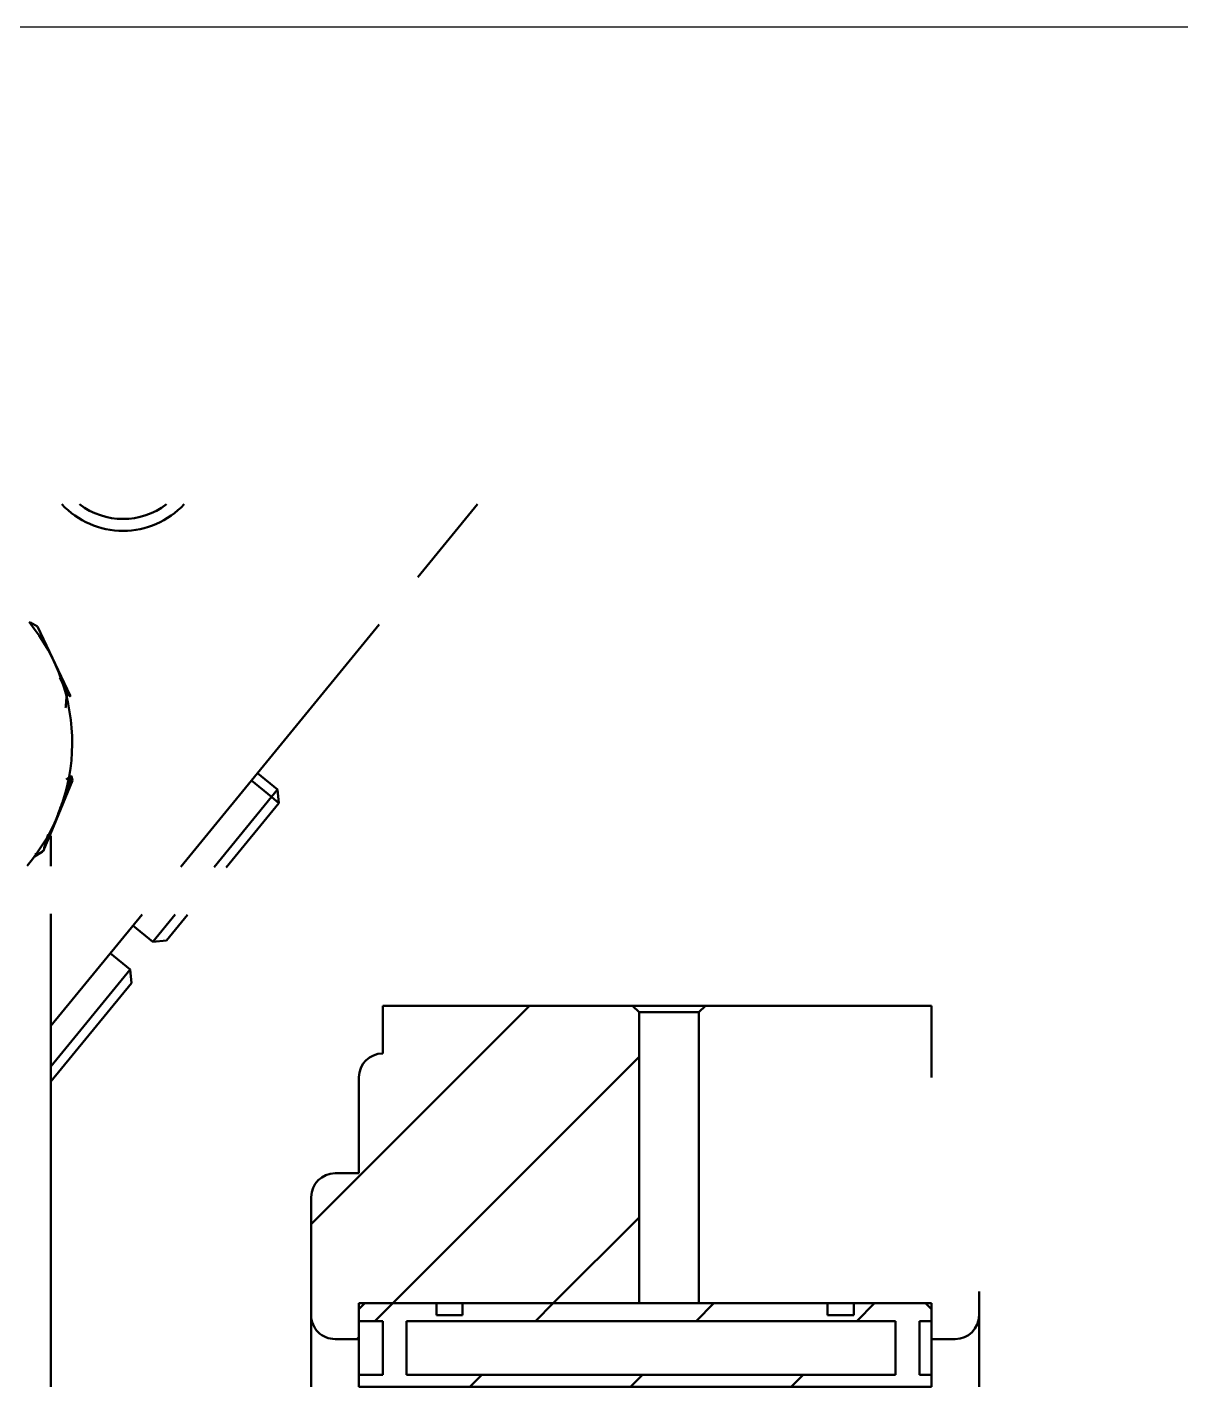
# Model space of a CAD drawing. Header units: millimetres. Extents: x -1615 to 4166, y 5 to 3174.
# Drawn here: x 758.58 to 790.83, y 2775.75 to 2813.75 of the extents above; entities that cross this region are included whole.
import ezdxf

# ---------------------------------------------------------------- set-up
doc = ezdxf.new("R2010")
doc.units = ezdxf.units.MM
doc.header["$LTSCALE"] = 0.25
doc.layers.add('Hatch', color=5, linetype='Continuous', lineweight=25)
doc.layers.add('Net dam', color=7, linetype='Continuous', lineweight=50)
pattern_1 = [(45, (54.75876342284892, 2077.517399067075), (-2.245064030267288, 2.245064030267288), [])]

msp = doc.modelspace()

# ---------------------------------------------------------------- hatches: boundary and pattern name
at = {"layer": 'Net dam'}
h = msp.add_hatch(dxfattribs=at)
h.set_pattern_fill('ANSI31', color=256, style=0)
h.set_pattern_definition(pattern_1)
edge = h.paths.add_edge_path()
edge.add_line((754.527224969262, 2797.160991321133), (754.5373465960638, 2797.16091450825))
edge.add_arc((754.5064238710174, 2793.753131114096), 3.407923689931198, 89.48010398396727, 89.65027898288534)
edge = h.paths.add_edge_path()
edge.add_arc((974.1229410615323, 2792.086464456884), 4.741217569210092, 269.6263257109176, 449.6262906596586)
edge.add_arc((974.1229425115325, 2792.086464447427), 4.74121756921023, -90.37369181472559, 89.62630818527441, ccw=False)
h.paths.add_polyline_path([(854.4487807847754, 2788.253318575551), (854.4609827286333, 2788.572411733408), (854.4783001052296, 2789.07087065436), (854.493973519088, 2789.570980484764), (854.508037948141, 2790.072706098847), (854.5205283703197, 2790.576012371044), (854.531479763552, 2791.080864175391), (854.5409271057697, 2791.587226386169), (854.5489053749027, 2792.095063877838), (854.5554495488827, 2792.604341524515), (854.5605946056405, 2793.115024200431), (854.5643755231052, 2793.627076780037), (854.5668272792088, 2794.140464137437), (854.567984851881, 2794.655151146991), (854.5678832190523, 2795.171102682837), (854.566557358654, 2795.688283619388), (854.5640422486165, 2796.206658830757), (854.5603728668692, 2796.726193191448), (854.5555841913434, 2797.246851575537), (854.550086558855, 2797.735252566683), (793.0970038214023, 2798.201619146012), (793.1315732130631, 2797.51918417766), (793.1952210432557, 2796.453645549635), (793.2688506519688, 2795.390904598822), (793.3529072569298, 2794.331086110171), (793.4478360758703, 2793.27431486856), (793.5540823265192, 2792.220715658977), (793.6720912266035, 2791.170413266335), (793.8023079938512, 2790.123532475521), (793.9451778459974, 2789.080198071501), (794.0004051005305, 2788.712060447205)])
edge = h.paths.add_edge_path()
edge.add_line((974.1021414132879, 2788.678604240391), (974.0920197864871, 2788.678681053274))
edge.add_arc((974.122942511533, 2792.086464447427), 3.407923689930739, 269.4801039839749, 269.6502789828757)
h.paths.add_polyline_path([(854.4944031167381, 2789.586305681651), (854.5080379481415, 2790.072706098893), (854.52052837032, 2790.576012371011), (854.5314797635517, 2791.080864175343), (854.5409271057686, 2791.587226386177), (854.5489053749031, 2792.095063877814), (854.5554495488835, 2792.604341524503), (854.5605946056402, 2793.115024200472), (854.5643755231055, 2793.627076780002), (854.5668272792085, 2794.14046413742), (854.5679848518806, 2794.655151146933), (854.5678832190522, 2795.171102682862), (854.5665573586542, 2795.68828361935), (854.5640422486165, 2796.206658830806), (854.5626638321468, 2796.401823784599), (793.170486642731, 2796.867728152583), (793.1952210432557, 2796.453645549598), (793.268850651968, 2795.390904598807), (793.3529072569296, 2794.331086110167), (793.4478360758686, 2793.274314868586), (793.554082326518, 2792.220715659008), (793.6720912266019, 2791.170413266321), (793.8118493237107, 2790.046824727673)])
h = msp.add_hatch(dxfattribs=at)
h.set_pattern_fill('ANSI31', color=256, style=0)
h.set_pattern_definition(pattern_1)
edge = h.paths.add_edge_path(flags=0)
edge.add_line((766.5204706133466, 2781.054353678761), (766.5204706133466, 2777.753131114102))
edge.add_arc((767.1871372800133, 2777.753131114102), 0.6666666666666666, 180, 270.0000000000008)
edge.add_line((767.1871372800133, 2777.086464447435), (767.8538039466799, 2777.086464447435))
edge.add_line((767.8538039466799, 2777.086464447435), (767.8538039466799, 2778.086464447435))
edge.add_line((767.8538039466799, 2778.086464447435), (775.6871372800133, 2778.086464447435))
edge.add_line((775.6871372800133, 2778.086464447435), (775.6871372800133, 2786.21978735106))
edge.add_line((775.6871372800133, 2786.21978735106), (775.5038039466799, 2786.403120684394))
edge.add_line((775.5038039466799, 2786.403120684394), (768.5204706133466, 2786.403120684394))
edge.add_line((768.5204706133466, 2786.403120684394), (768.5204706133466, 2785.069787351061))
edge.add_arc((768.5204706133466, 2784.403120684394), 0.6666666666666666, 90, 180)
edge.add_line((767.8538039466799, 2784.403120684394), (767.8538039466799, 2781.721020345427))
edge.add_line((767.8538039466799, 2781.721020345427), (767.1871372800133, 2781.721020345427))
edge.add_arc((767.1871372800133, 2781.054353678761), 0.6666666666666666, 90, 180)
h = msp.add_hatch(dxfattribs=at)
h.set_pattern_fill('ANSI31', color=256, style=0)
h.set_pattern_definition(pattern_1)
h.paths.add_polyline_path([(768.5204706133466, 2777.586464447435), (768.5204706133466, 2776.086464447435), (767.8538039466799, 2776.086464447435), (767.8538039466799, 2775.753131114102), (783.8538039466799, 2775.753131114102), (783.8538039466799, 2776.086464447435), (783.5204706133467, 2776.086464447435), (783.5204706133467, 2777.586464447435), (783.8538039466799, 2777.586464447435), (783.8538039466799, 2777.919797780768), (783.6871372800133, 2778.086464447435), (781.6871372800133, 2778.086464447435), (781.6871372800133, 2777.753131114101), (780.9538039466801, 2777.753131114101), (780.9538039466801, 2778.086464447435), (770.7538039466799, 2778.086464447435), (770.7538039466799, 2777.753131114101), (770.0204706133466, 2777.753131114101), (770.0204706133466, 2778.086464447435), (768.0204706133466, 2778.086464447435), (767.8538039466799, 2777.919797780768), (767.8538039466799, 2777.586464447435)], flags=0)
h.paths.add_polyline_path([(782.8538039466799, 2777.586464447435), (782.8538039466799, 2776.086464447435), (769.1871372800133, 2776.086464447435), (769.1871372800133, 2777.586464447435)], flags=0)

# ---------------------------------------------------------------- linework, layer by layer
at = {"layer": 'Hatch'}
msp.add_line((793.0719211267109, 2813.7531311141), (724.5064238710265, 2813.7531311141), dxfattribs=at)
at = {"layer": 'Net dam'}
for p, q in [((771.1730905376883, 2800.419797780768), (769.5049121354691, 2798.380913066945)), ((758.8738615286195, 2797.004129327137), (758.6740448001045, 2797.11780308243)), ((759.7877417812365, 2795.076453525845), (758.8738615286195, 2797.004129327137)), ((768.4205284561435, 2797.055555236658), (762.8781849749182, 2790.281579870716)), ((759.6817623135667, 2795.066540484401), (759.7345776792151, 2795.091579404156)), ((759.7853847098057, 2795.062569441728), (759.7877417812365, 2795.076453525845)), ((759.3257911710778, 2791.435731785734), (759.8482343530026, 2792.700248477054)), ((759.8130487063163, 2792.828007431632), (759.6762938902623, 2792.723551731731)), ((759.8482343530026, 2792.700248477054), (759.8225158717034, 2792.81576349387)), ((765.412185814408, 2792.238051067815), (764.8531588190344, 2792.695436791302)), ((765.0220222297273, 2792.901825404371), (765.5810492251009, 2792.444439680884)), ((765.412185814408, 2792.238051067815), (765.5810492251009, 2792.444439680884)), ((765.6185744275064, 2792.069187657098), (765.5810492251009, 2792.444439680884)), ((763.8056776929126, 2790.274541141543), (765.412185814408, 2792.238051067815)), ((765.6185744275064, 2792.069187657098), (764.1481011130871, 2790.27194249503)), ((765.412185814408, 2792.238051067815), (765.6185744275064, 2792.069187657098)), ((759.232191282749, 2791.209183473479), (759.0566759704631, 2790.784367819567)), ((759.3257911710778, 2791.435731785734), (759.232191282749, 2791.209183473479)), ((759.2476899994869, 2791.153943100558), (759.2476899994869, 2790.309131645949)), ((758.9556988988229, 2790.681366874229), (759.0590130384021, 2790.760007837648)), ((759.0566759704631, 2790.784367819567), (759.0446304365375, 2790.75521291953)), ((758.7861211263261, 2790.570579331988), (759.0005163140676, 2790.70743635977)), ((759.2476899994869, 2788.975798312616), (759.2476899994869, 2775.753131114101)), ((761.7938012956006, 2788.956222040439), (759.247689999487, 2785.844308234078)), ((762.0982413786859, 2788.187674535266), (762.7212940135948, 2788.949183311266)), ((763.0637174337694, 2788.946584664753), (762.4734934024772, 2788.225199737618)), ((761.5392143833124, 2788.645060258753), (762.0982413786859, 2788.187674535266)), ((762.0982413786859, 2788.187674535266), (762.4734934024772, 2788.225199737618)), ((761.4650035884579, 2787.413717236039), (760.9059765930551, 2787.87110295955)), ((759.247689999487, 2784.703667293963), (761.4650035884579, 2787.413717236039)), ((761.5025287908102, 2787.038465212247), (761.4650035884579, 2787.413717236039)), ((761.5025287908102, 2787.038465212247), (759.247689999487, 2784.282551133963)), ((768.5204706133467, 2785.06978735106), (768.5204706133467, 2786.403120684394)), ((775.50380394668, 2786.403120684394), (768.5204706133467, 2786.403120684394)), ((775.50380394668, 2786.403120684394), (775.6871372800135, 2786.21978735106)), ((777.5371372800134, 2786.403120684394), (775.50380394668, 2786.403120684394)), ((775.6871372800135, 2786.21978735106), (775.6871372800135, 2778.086464447435)), ((777.35380394668, 2786.21978735106), (775.6871372800135, 2786.21978735106)), ((777.35380394668, 2786.21978735106), (777.5371372800134, 2786.403120684394)), ((777.35380394668, 2778.086464447435), (777.35380394668, 2786.21978735106)), ((783.8538039466802, 2786.403120684394), (777.5371372800134, 2786.403120684394)), ((783.8538039466802, 2786.403120684394), (783.8538039466802, 2784.401264951176)), ((767.8538039466802, 2784.403120684394), (767.8538039466802, 2781.721020345427)), ((767.8538039466802, 2781.721020345427), (767.1871372800134, 2781.721020345427)), ((766.5204706133467, 2781.054353678761), (766.5204706133467, 2777.753131114102)), ((785.1871372800134, 2777.753131114102), (785.1871372800134, 2778.419797780768)), ((768.0204706133468, 2778.086464447435), (767.8538039466802, 2777.919797780768)), ((775.6871372800135, 2778.086464447435), (767.8538039466802, 2778.086464447435)), ((767.8538039466802, 2778.086464447435), (767.8538039466802, 2777.086464447435)), ((767.8538039466802, 2777.919797780768), (767.8538039466802, 2777.586464447435)), ((770.0204706133468, 2778.086464447435), (768.0204706133468, 2778.086464447435)), ((770.0204706133468, 2777.753131114101), (770.0204706133468, 2778.086464447435)), ((770.75380394668, 2778.086464447435), (770.75380394668, 2777.753131114101)), ((780.9538039466802, 2778.086464447435), (770.75380394668, 2778.086464447435)), ((783.8538039466802, 2778.086464447435), (777.35380394668, 2778.086464447435)), ((780.9538039466802, 2777.753131114101), (780.9538039466802, 2778.086464447435)), ((781.6871372800135, 2778.086464447435), (781.6871372800135, 2777.753131114101)), ((783.6871372800135, 2778.086464447435), (781.6871372800135, 2778.086464447435)), ((783.8538039466802, 2777.919797780768), (783.6871372800135, 2778.086464447435)), ((783.8538039466802, 2777.086464447435), (783.8538039466802, 2778.086464447435)), ((783.8538039466802, 2777.586464447435), (783.8538039466802, 2777.919797780768)), ((766.5204706133467, 2775.753131114101), (766.5204706133467, 2777.753131114102)), ((767.8538039466802, 2777.586464447435), (768.5204706133467, 2777.586464447435)), ((768.5204706133467, 2777.586464447435), (768.5204706133467, 2776.086464447435)), ((782.85380394668, 2777.586464447435), (769.1871372800134, 2777.586464447435)), ((769.1871372800134, 2777.586464447435), (769.1871372800134, 2776.086464447435)), ((770.75380394668, 2777.753131114101), (770.0204706133468, 2777.753131114101)), ((781.6871372800135, 2777.753131114101), (780.9538039466802, 2777.753131114101)), ((782.85380394668, 2776.086464447435), (782.85380394668, 2777.586464447435)), ((783.5204706133468, 2777.586464447435), (783.8538039466802, 2777.586464447435)), ((783.5204706133468, 2776.086464447435), (783.5204706133468, 2777.586464447435)), ((785.1871372800134, 2777.753131114102), (785.1871372800134, 2775.753131114101)), ((767.8538039466802, 2777.086464447435), (767.1871372800134, 2777.086464447435)), ((767.8538039466802, 2776.086464447435), (767.8538039466802, 2777.086464447435)), ((784.5204706133468, 2777.086464447435), (783.8538039466802, 2777.086464447435)), ((783.8538039466802, 2777.086464447435), (783.8538039466802, 2776.086464447435)), ((768.5204706133467, 2776.086464447435), (767.8538039466802, 2776.086464447435)), ((767.8538039466802, 2776.086464447435), (767.8538039466802, 2775.753131114102)), ((769.1871372800134, 2776.086464447435), (782.85380394668, 2776.086464447435)), ((783.8538039466802, 2776.086464447435), (783.5204706133468, 2776.086464447435)), ((783.8538039466802, 2775.753131114102), (783.8538039466802, 2776.086464447435)), ((767.8538039466802, 2775.753131114102), (783.8538039466802, 2775.753131114102))]:
    msp.add_line(p, q, dxfattribs=at)
for centre, radius, start, end in [((761.2609603004323, 2802.008675638937), 2.333333333333371, 222.9177404858739, 317.0822595141306), ((761.2609603004345, 2802.008675638936), 2.000000000000036, 232.6022931661714, 307.3977068338286), ((754.5064238710263, 2793.7531311141), 5.33333333331431, 319.849017353886, 39.28437492552239), ((768.5204706133467, 2784.403120684394), 0.6666666666667425, 90, 180), ((767.1871372800134, 2781.054353678761), 0.6666666666667425, 90, 180), ((767.1871372800134, 2777.753131114102), 0.6666666666667425, 179.9999999997655, 270), ((784.5204706133468, 2777.753131114102), 0.6666666666666288, 270, 0)]:
    msp.add_arc(centre, radius, start, end, dxfattribs=at)
for points, knots in [([(759.7816358286382, 2795.06320588131), (759.782387900479, 2795.060287961195), (759.7888446669722, 2795.035236725648), (759.7528556205366, 2795.089197234122), (759.6680855868484, 2795.234025829355), (759.5715907348205, 2795.414756770505), (759.5035952772654, 2795.545427486124), (759.4889341015986, 2795.573602696426)], [0, 0, 0, 0, 0.03741075937891355, 0.321182797387505, 0.6196053336544559, 0.9179793294053763, 1, 1, 1, 1]), ([(759.6568230508519, 2794.725645897356), (759.6616839372533, 2794.784236336593), (759.6711591890671, 2794.898445787258), (759.680749432966, 2795.012655365796), (759.6854197985258, 2795.068274439497)], [0, 0, 0, 0, 0.513008677445503, 1, 1, 1, 1]), ([(759.7288729741252, 2795.103612514537), (759.7283659352662, 2795.098327578101), (759.7269999379465, 2795.084089598348), (759.7017848810908, 2795.118430604802), (759.6859292962274, 2795.14002471602)], [0, 0, 0, 0, 0.3711858373168018, 0.9999999999999999, 0.9999999999999999, 0.9999999999999999, 0.9999999999999999]), ([(759.3257911710778, 2791.435731785734), (759.3658655310356, 2791.543998708202), (759.4462460435587, 2791.761158775798), (759.5733547446714, 2792.103203956434), (759.6866211297139, 2792.415423095832), (759.7728268746989, 2792.657967751151), (759.8232332602715, 2792.812969564974), (759.8171102229543, 2792.822119801955), (759.8140502106423, 2792.826692669369)], [0, 0, 0, 0, 0.1604417998105118, 0.3218116050390373, 0.491512562508795, 0.6611859169290245, 0.8306763111193891, 1, 1, 1, 1]), ([(759.0566759704631, 2790.784367819567), (759.0633268875931, 2790.821688985039), (759.0766273834266, 2790.896323805494), (759.1233356241612, 2791.055755907281), (759.1602886654272, 2791.172561013522), (759.1662722329665, 2791.191474510712)], [0, 0, 0, 0, 0.4560029138185903, 0.9119140618782268, 1, 1, 1, 1]), ([(759.0342668416826, 2790.73012896942), (759.0033330899947, 2790.709914867402), (758.9384880219217, 2790.667540931172), (758.8567833601812, 2790.634174412323), (758.8153863229735, 2790.636994207668), (758.7943486791172, 2790.638427205154)], [0, 0, 0, 0, 0.3096902473191116, 0.6491900940961026, 1, 1, 1, 1])]:
    msp.add_open_spline(points, degree=3, knots=knots, dxfattribs=at)

doc.saveas('drawing.dxf')
